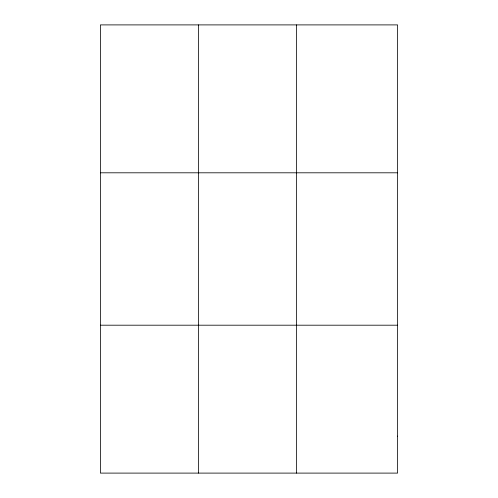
<?xml version="1.0" encoding="UTF-8"?>
<svg xmlns="http://www.w3.org/2000/svg" width="498" height="498" viewBox="0 0 498 498"><rect width="100%" height="100%" fill="white"/><g stroke="black" fill="none" stroke-linecap="round" stroke-linejoin="round"><path stroke-width="0.75" d="M198.472 473.1L198.472 24.9M296.553 473.1L296.553 24.9M100.397 172.806L397.603 172.806M100.397 325.194L397.603 325.194M397.603 436.124L397.603 473.1L100.397 473.1L100.397 24.9L397.603 24.9L397.603 436.124"/></g></svg>
